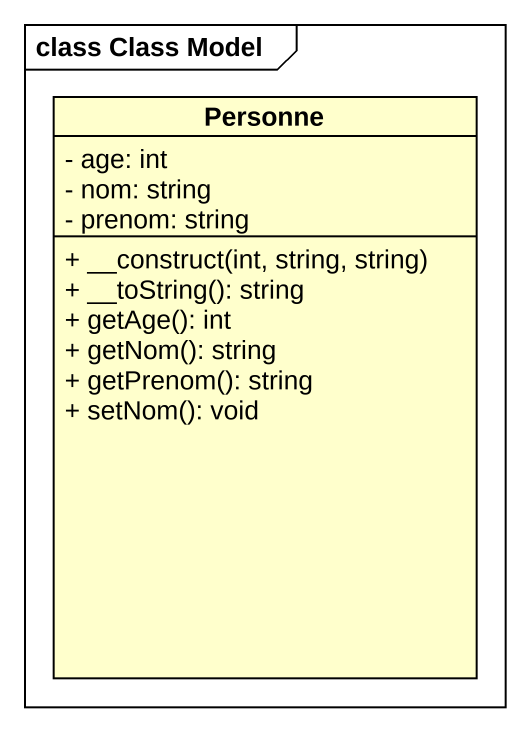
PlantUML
@startuml
mainframe class Class Model
hide circle
hide empty members
skinparam classAttributeIconSize 0
class Personne {
  - age: int
  - nom: string
  - prenom: string
  + __construct(int, string, string)
  + __toString(): string
  + getAge(): int
  + getNom(): string
  + getPrenom(): string
  + setNom(): void
}
@enduml
